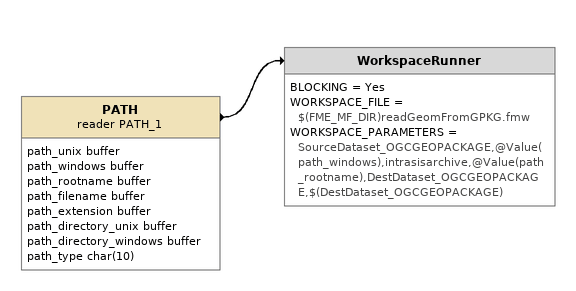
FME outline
PATH (reader PATH_1)
    attributes: path_unix buffer, path_windows buffer, path_rootname buffer, path_filename buffer, path_extension buffer, path_directory_unix buffer, path_directory_windows buffer, path_type char(10)
    -> WorkspaceRunner
WorkspaceRunner
    BLOCKING = Yes
    WORKSPACE_FILE = $(FME_MF_DIR)readGeomFromGPKG.fmw
    WORKSPACE_PARAMETERS = SourceDataset_OGCGEOPACKAGE,@Value(path_windows),intrasisarchive,@Value(path_rootname),DestDataset_OGCGEOPACKAGE,$(DestDataset_OGCGEOPACKAGE)
